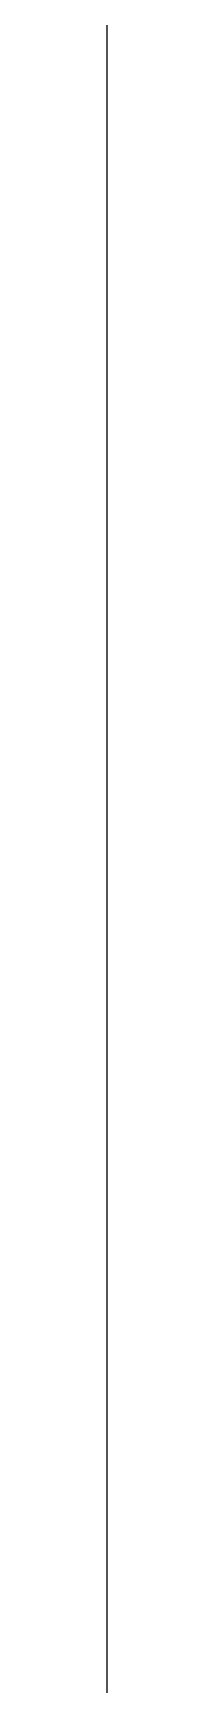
# Model space of a CAD drawing. Extents: x 343299501 to 344531018, y 671200678 to 672446893.
# Drawn here: x 344108124 to 344108124, y 672005500.5 to 672005569.5 of the extents above; entities that cross this region are included whole.
import ezdxf

# ---------------------------------------------------------------- set-up
doc = ezdxf.new("R2010")
doc.units = 0
doc.header["$LTSCALE"] = 10
doc.header["$MEASUREMENT"] = 0

msp = doc.modelspace()

# ---------------------------------------------------------------- linework, layer by layer
at = {"color": 6}
msp.add_lwpolyline([(344108123.9668115, 672005698.7018062), (344108123.9668115, 672005428.7018062)], dxfattribs=at)

doc.saveas('drawing.dxf')
